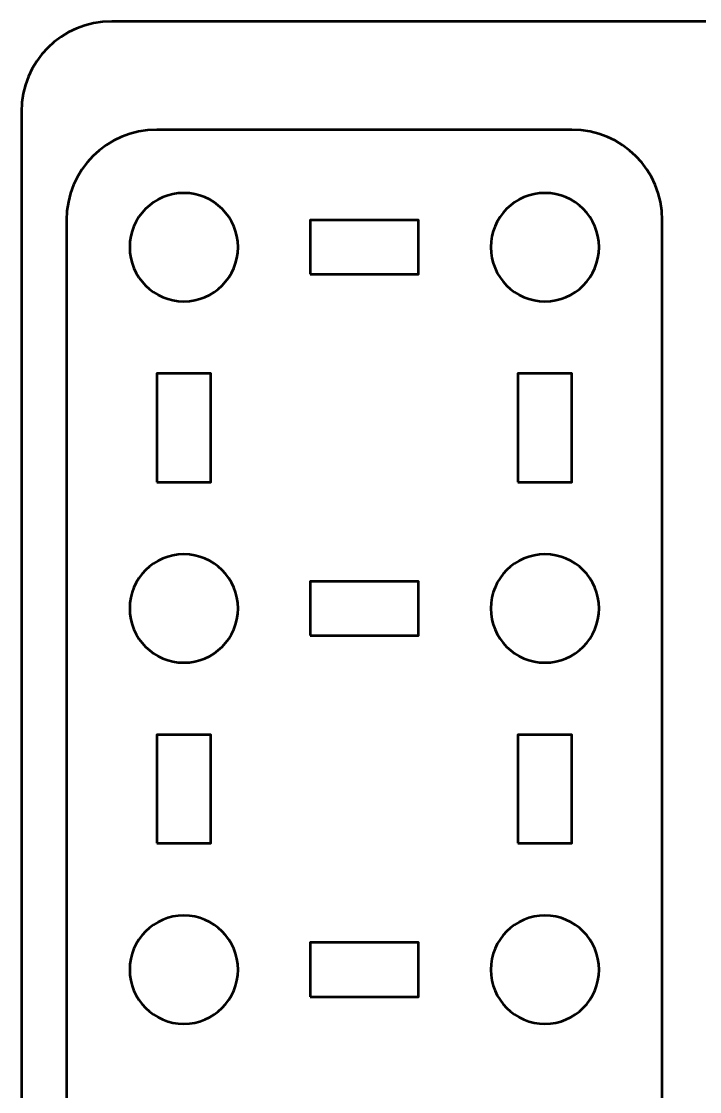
# Model space of a CAD drawing. Header units: centimetres. Extents: x -21 to 0, y -29.7 to 0.
# Drawn here: x -21 to -17.24, y -5.93 to 0 of the extents above; entities that cross this region are included whole.
import ezdxf

# ---------------------------------------------------------------- set-up
doc = ezdxf.new("R2010")
doc.units = ezdxf.units.CM
doc.header["$MEASUREMENT"] = 0
doc.layers.add('Layer 1', color=7, linetype='Continuous')

msp = doc.modelspace()

# ---------------------------------------------------------------- linework, layer by layer
at = {"layer": 'Layer 1', "color": 22, "lineweight": 53}
msp.add_open_spline([(-21.00001, -29.19995), (-21.00001, -29.19995), (-21.00001, -0.49992), (-21.00001, -0.49992), (-21.00001, -0.49992), (-21.00001, -0.22295), (-20.77692, 0.00004), (-20.49992, 0.00004), (-20.49992, 0.00004), (-20.49992, 0.00004), (-0.50006, 0.00004), (-0.50006, 0.00004), (-0.50006, 0.00004), (-0.22292, 0.00004), (0.00004, -0.22295), (0.00004, -0.49992), (0.00004, -0.49992), (0.00004, -0.49992), (0.00004, -29.19995), (0.00004, -29.19995), (0.00004, -29.19995), (0.00004, -29.47695), (-0.22292, -29.70004), (-0.50006, -29.70004), (-0.50006, -29.70004), (-0.50006, -29.70004), (-20.49992, -29.70004), (-20.49992, -29.70004), (-20.49992, -29.70004), (-20.77692, -29.70004), (-21.00001, -29.47695), (-21.00001, -29.19995)], degree=3, knots=[0, 0, 0, 0, 0.125, 0.125, 0.125, 0.125, 0.25, 0.25, 0.25, 0.25, 0.375, 0.375, 0.375, 0.375, 0.5, 0.5, 0.5, 0.5, 0.625, 0.625, 0.625, 0.625, 0.75, 0.75, 0.75, 0.75, 0.875, 0.875, 0.875, 0.875, 1, 1, 1, 1], dxfattribs=at)
at = {"layer": 'Layer 1', "color": 2, "lineweight": 53}
msp.add_open_spline([(-20.74999, -19.39994), (-20.74999, -19.39994), (-20.74999, -1.10007), (-20.74999, -1.10007), (-20.74999, -1.10007), (-20.74999, -0.82307), (-20.52689, -0.59997), (-20.24989, -0.59997), (-20.24989, -0.59997), (-20.24989, -0.59997), (-17.94997, -0.59997), (-17.94997, -0.59997), (-17.94997, -0.59997), (-17.67296, -0.59997), (-17.45001, -0.82307), (-17.45001, -1.10007), (-17.45001, -1.10007), (-17.45001, -1.10007), (-17.45001, -19.39994), (-17.45001, -19.39994), (-17.45001, -19.39994), (-17.45001, -19.67694), (-17.67296, -19.90003), (-17.94997, -19.90003), (-17.94997, -19.90003), (-17.94997, -19.90003), (-20.24989, -19.90003), (-20.24989, -19.90003), (-20.24989, -19.90003), (-20.52689, -19.90003), (-20.74999, -19.67694), (-20.74999, -19.39994)], degree=3, knots=[0, 0, 0, 0, 0.125, 0.125, 0.125, 0.125, 0.25, 0.25, 0.25, 0.25, 0.375, 0.375, 0.375, 0.375, 0.5, 0.5, 0.5, 0.5, 0.625, 0.625, 0.625, 0.625, 0.75, 0.75, 0.75, 0.75, 0.875, 0.875, 0.875, 0.875, 1, 1, 1, 1], dxfattribs=at)
at = {"layer": 'Layer 1', "lineweight": 53}
for points in [[(-20.09996, -0.95), (-19.93419, -0.95), (-19.79996, -1.08437), (-19.79996, -1.25), (-19.79996, -1.25), (-19.79996, -1.41577), (-19.93419, -1.55), (-20.09996, -1.55), (-20.09996, -1.55), (-20.26562, -1.55), (-20.39996, -1.41577), (-20.39996, -1.25), (-20.39996, -1.25), (-20.39996, -1.08437), (-20.26562, -0.95), (-20.09996, -0.95)], [(-18.0999, -0.95), (-17.93427, -0.95), (-17.79989, -1.08437), (-17.79989, -1.25), (-17.79989, -1.25), (-17.79989, -1.41577), (-17.93427, -1.55), (-18.0999, -1.55), (-18.0999, -1.55), (-18.26567, -1.55), (-18.3999, -1.41577), (-18.3999, -1.25), (-18.3999, -1.25), (-18.3999, -1.08437), (-18.26567, -0.95), (-18.0999, -0.95)], [(-19.39994, -1.40007), (-19.39994, -1.40007), (-19.39994, -1.10007), (-19.39994, -1.10007), (-19.39994, -1.10007), (-19.39994, -1.10007), (-18.79995, -1.10007), (-18.79995, -1.10007), (-18.79995, -1.10007), (-18.79995, -1.10007), (-18.79995, -1.40007), (-18.79995, -1.40007), (-18.79995, -1.40007), (-18.79995, -1.40007), (-19.39994, -1.40007), (-19.39994, -1.40007)], [(-20.24989, -2.55005), (-20.24989, -2.55005), (-20.24989, -1.95004), (-20.24989, -1.95004), (-20.24989, -1.95004), (-20.24989, -1.95004), (-19.94989, -1.95004), (-19.94989, -1.95004), (-19.94989, -1.95004), (-19.94989, -1.95004), (-19.94989, -2.55005), (-19.94989, -2.55005), (-19.94989, -2.55005), (-19.94989, -2.55005), (-20.24989, -2.55005), (-20.24989, -2.55005)], [(-18.24997, -2.55005), (-18.24997, -2.55005), (-18.24997, -1.95004), (-18.24997, -1.95004), (-18.24997, -1.95004), (-18.24997, -1.95004), (-17.94997, -1.95004), (-17.94997, -1.95004), (-17.94997, -1.95004), (-17.94997, -1.95004), (-17.94997, -2.55005), (-17.94997, -2.55005), (-17.94997, -2.55005), (-17.94997, -2.55005), (-18.24997, -2.55005), (-18.24997, -2.55005)], [(-20.09996, -2.95006), (-19.93419, -2.95006), (-19.79996, -3.0843), (-19.79996, -3.25007), (-19.79996, -3.25007), (-19.79996, -3.41573), (-19.93419, -3.55007), (-20.09996, -3.55007), (-20.09996, -3.55007), (-20.26562, -3.55007), (-20.39996, -3.41573), (-20.39996, -3.25007), (-20.39996, -3.25007), (-20.39996, -3.0843), (-20.26562, -2.95006), (-20.09996, -2.95006)], [(-18.0999, -2.95006), (-17.93427, -2.95006), (-17.79989, -3.0843), (-17.79989, -3.25007), (-17.79989, -3.25007), (-17.79989, -3.41573), (-17.93427, -3.55007), (-18.0999, -3.55007), (-18.0999, -3.55007), (-18.26567, -3.55007), (-18.3999, -3.41573), (-18.3999, -3.25007), (-18.3999, -3.25007), (-18.3999, -3.0843), (-18.26567, -2.95006), (-18.0999, -2.95006)], [(-19.39994, -3.4), (-19.39994, -3.4), (-19.39994, -3.09999), (-19.39994, -3.09999), (-19.39994, -3.09999), (-19.39994, -3.09999), (-18.79995, -3.09999), (-18.79995, -3.09999), (-18.79995, -3.09999), (-18.79995, -3.09999), (-18.79995, -3.4), (-18.79995, -3.4), (-18.79995, -3.4), (-18.79995, -3.4), (-19.39994, -3.4), (-19.39994, -3.4)], [(-20.24989, -4.54998), (-20.24989, -4.54998), (-20.24989, -3.94998), (-20.24989, -3.94998), (-20.24989, -3.94998), (-20.24989, -3.94998), (-19.94989, -3.94998), (-19.94989, -3.94998), (-19.94989, -3.94998), (-19.94989, -3.94998), (-19.94989, -4.54998), (-19.94989, -4.54998), (-19.94989, -4.54998), (-19.94989, -4.54998), (-20.24989, -4.54998), (-20.24989, -4.54998)], [(-18.24997, -4.54998), (-18.24997, -4.54998), (-18.24997, -3.94998), (-18.24997, -3.94998), (-18.24997, -3.94998), (-18.24997, -3.94998), (-17.94997, -3.94998), (-17.94997, -3.94998), (-17.94997, -3.94998), (-17.94997, -3.94998), (-17.94997, -4.54998), (-17.94997, -4.54998), (-17.94997, -4.54998), (-17.94997, -4.54998), (-18.24997, -4.54998), (-18.24997, -4.54998)], [(-20.09996, -4.95003), (-19.93419, -4.95003), (-19.79996, -5.08437), (-19.79996, -5.25002), (-19.79996, -5.25002), (-19.79996, -5.41565), (-19.93419, -5.55003), (-20.09996, -5.55003), (-20.09996, -5.55003), (-20.26562, -5.55003), (-20.39996, -5.41565), (-20.39996, -5.25002), (-20.39996, -5.25002), (-20.39996, -5.08437), (-20.26562, -4.95003), (-20.09996, -4.95003)], [(-18.0999, -4.95003), (-17.93427, -4.95003), (-17.79989, -5.08437), (-17.79989, -5.25002), (-17.79989, -5.25002), (-17.79989, -5.41565), (-17.93427, -5.55003), (-18.0999, -5.55003), (-18.0999, -5.55003), (-18.26567, -5.55003), (-18.3999, -5.41565), (-18.3999, -5.25002), (-18.3999, -5.25002), (-18.3999, -5.08437), (-18.26567, -4.95003), (-18.0999, -4.95003)], [(-19.39994, -5.4001), (-19.39994, -5.4001), (-19.39994, -5.10009), (-19.39994, -5.10009), (-19.39994, -5.10009), (-19.39994, -5.10009), (-18.79995, -5.10009), (-18.79995, -5.10009), (-18.79995, -5.10009), (-18.79995, -5.10009), (-18.79995, -5.4001), (-18.79995, -5.4001), (-18.79995, -5.4001), (-18.79995, -5.4001), (-19.39994, -5.4001), (-19.39994, -5.4001)]]:
    msp.add_open_spline(points, degree=3, knots=[0, 0, 0, 0, 0.25, 0.25, 0.25, 0.25, 0.5, 0.5, 0.5, 0.5, 0.75, 0.75, 0.75, 0.75, 1, 1, 1, 1], dxfattribs=at)

doc.saveas('drawing.dxf')
